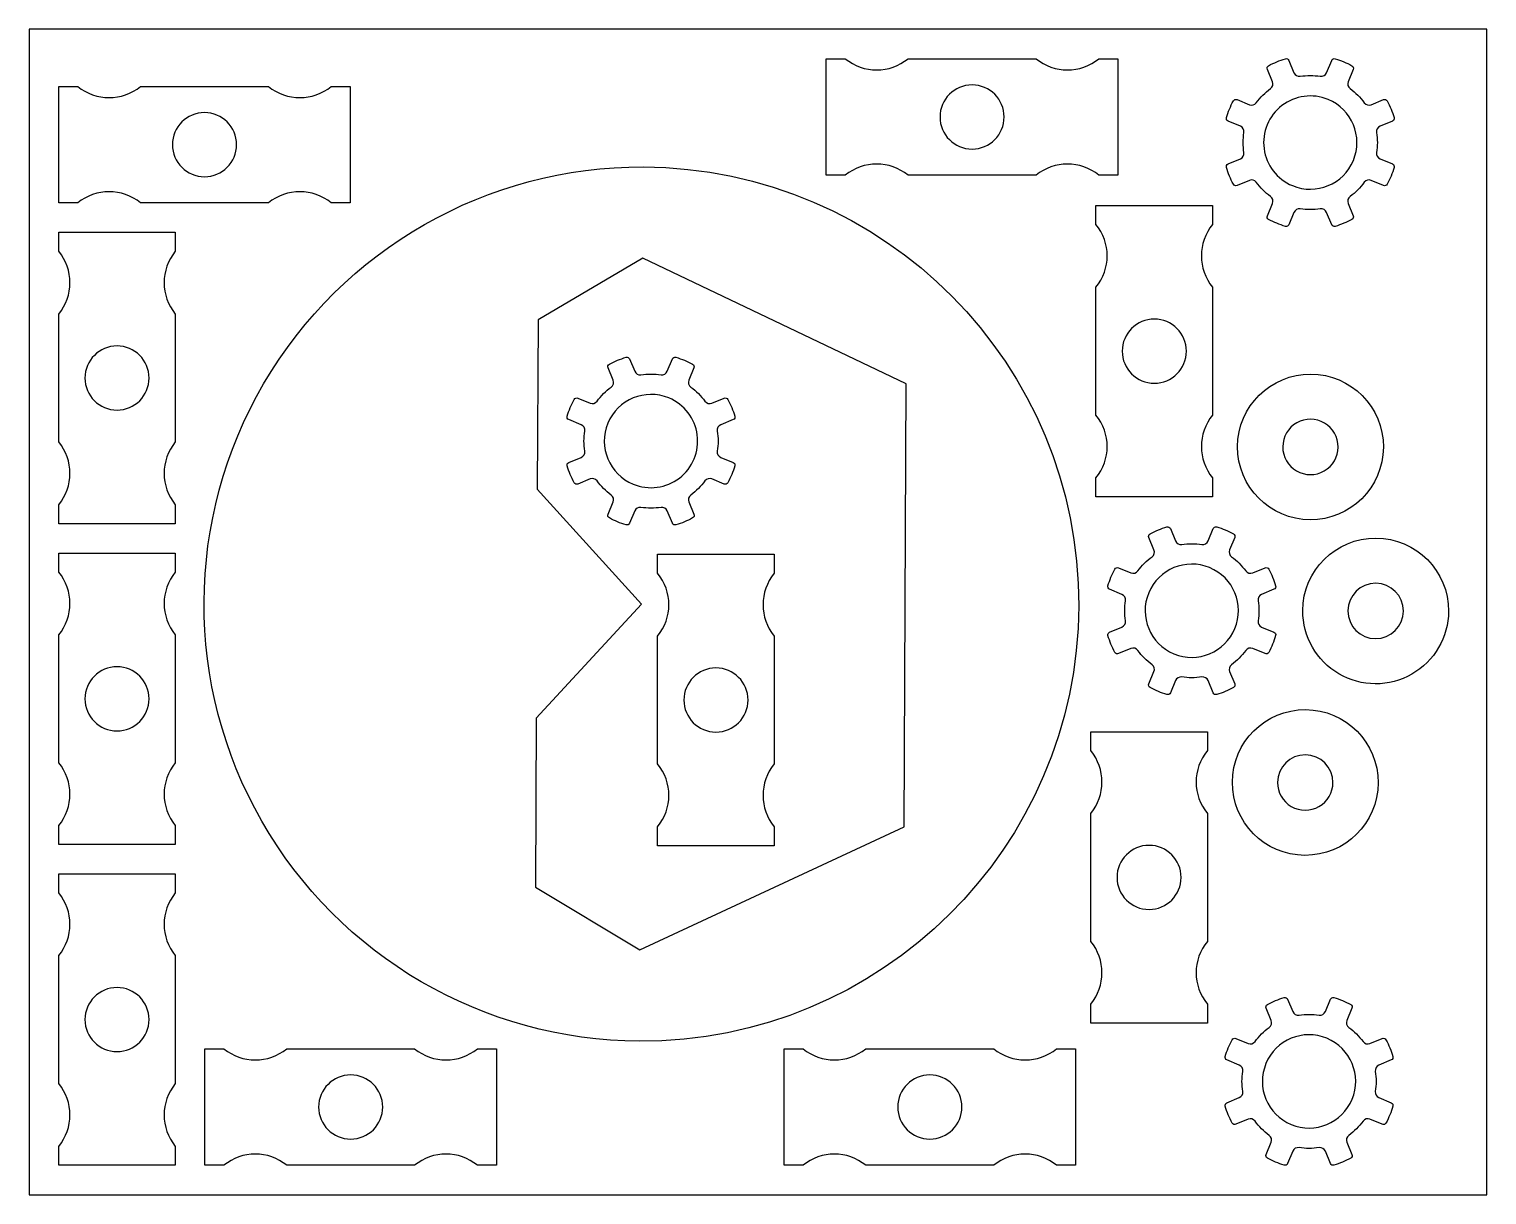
# Model space of a CAD drawing. Header units: metres. Extents: x 0 to 500, y 0 to 400.
import ezdxf

# ---------------------------------------------------------------- set-up
doc = ezdxf.new("R2010")
doc.units = ezdxf.units.M

msp = doc.modelspace()

# ---------------------------------------------------------------- linework, layer by layer
for points in [[(0, 0), (500, 0), (500, 400), (0, 400)], [(300.85, 278.32), (210.52, 321.37), (174.54, 300.2), (174.29, 242.2), (210, 202.71), (173.94, 163.54), (173.69, 105.54), (209.48, 84.06), (300.19, 126.32)]]:
    msp.add_lwpolyline(points, close=True)
for points in [[(373.43, 349.86), (366.92, 349.86, 0.357439), (345.36, 349.86), (301.49, 349.86, 0.357439), (279.94, 349.86), (273.43, 349.86), (273.43, 389.86), (279.94, 389.86, 0.357439), (301.49, 389.86), (345.36, 389.86, 0.357439), (366.92, 389.86), (373.43, 389.86)], [(416.7, 357.64, -0.075308), (416.7, 364.53, 0.344881), (415.49, 366.67), (411.26, 368.43, -0.384176), (410.68, 369.63, -0.051863), (413.06, 375.37, -0.384176), (414.32, 375.82), (418.55, 374.07, 0.344881), (420.92, 374.73, -0.075308), (425.8, 379.6, 0.344881), (426.46, 381.97), (424.71, 386.2, -0.384176), (425.15, 387.46, -0.051863), (430.89, 389.84, -0.384176), (432.1, 389.26), (433.85, 385.04, 0.344881), (436, 383.82, -0.075309), (442.88, 383.82, 0.344881), (445.03, 385.04), (446.78, 389.26, -0.384176), (447.99, 389.84, -0.051863), (453.73, 387.46, -0.384176), (454.17, 386.2), (452.42, 381.97, 0.344881), (453.08, 379.6, -0.075309), (457.96, 374.73, 0.344881), (460.33, 374.07), (464.56, 375.82, -0.384176), (465.82, 375.37, -0.051863), (468.19, 369.63, -0.384176), (467.62, 368.43), (463.39, 366.67, 0.344881), (462.18, 364.53, -0.075309), (462.18, 357.64, 0.344881), (463.39, 355.49), (467.62, 353.74, -0.384176), (468.19, 352.53, -0.051863), (465.82, 346.8, -0.384176), (464.56, 346.35), (460.33, 348.1, 0.344881), (457.96, 347.44, -0.075309), (453.08, 342.57, 0.344881), (452.42, 340.19), (454.17, 335.96, -0.384176), (453.73, 334.7, -0.051863), (447.99, 332.33, -0.384176), (446.78, 332.9), (445.03, 337.13, 0.344881), (442.88, 338.34, -0.075309), (436, 338.34, 0.344881), (433.85, 337.13), (432.1, 332.9, -0.384176), (430.89, 332.33, -0.051863), (425.15, 334.7, -0.384176), (424.71, 335.96), (426.46, 340.19, 0.344881), (425.8, 342.57, -0.075309), (420.92, 347.44, 0.344881), (418.55, 348.1), (414.32, 346.35, -0.384176), (413.06, 346.8, -0.051863), (410.68, 352.53, -0.384176), (411.26, 353.74), (415.49, 355.49, 0.344881)], [(110.14, 340.36), (103.63, 340.36, 0.357439), (82.08, 340.36), (38.21, 340.36, 0.357439), (16.65, 340.36), (10.14, 340.36), (10.14, 380.36), (16.65, 380.36, 0.357439), (38.21, 380.36), (82.08, 380.36, 0.357439), (103.63, 380.36), (110.14, 380.36)], [(334.43, 369.86, 1), (312.43, 369.86, 1)], [(445.56, 375.86, 1), (433.32, 346.3, 1)], [(71.14, 360.36, 1), (49.14, 360.36, 1)], [(210.65, 352.71, -1), (209.35, 52.72, -1)], [(365.93, 239.5), (365.93, 246.01, 0.357439), (365.93, 267.56), (365.93, 311.44, 0.357439), (365.93, 332.99), (365.93, 339.5), (405.93, 339.5), (405.93, 332.99, 0.357439), (405.93, 311.44), (405.93, 267.56, 0.357439), (405.93, 246.01), (405.93, 239.5)], [(10.14, 230.29), (10.14, 236.8, 0.357439), (10.14, 258.35), (10.14, 302.22, 0.357439), (10.14, 323.77), (10.14, 330.29), (50.14, 330.29), (50.14, 323.77, 0.357439), (50.14, 302.22), (50.14, 258.35, 0.357439), (50.14, 236.8), (50.14, 230.29)], [(385.93, 278.5, 1), (385.93, 300.5, 1)], [(30.14, 269.29, 1), (30.14, 291.29, 1)], [(190.56, 255.21, -0.075308), (190.56, 262.1, 0.344881), (189.34, 264.25), (185.12, 266, -0.384176), (184.54, 267.21, -0.051863), (186.92, 272.94, -0.384176), (188.18, 273.39), (192.41, 271.64, 0.344881), (194.78, 272.3, -0.075308), (199.65, 277.17, 0.344881), (200.31, 279.55), (198.56, 283.77, -0.384176), (199.01, 285.03, -0.051863), (204.75, 287.41, -0.384176), (205.95, 286.83), (207.7, 282.61, 0.344881), (209.85, 281.39, -0.075309), (216.74, 281.39, 0.344881), (218.89, 282.61), (220.64, 286.83, -0.384176), (221.85, 287.41, -0.051863), (227.58, 285.03, -0.384176), (228.03, 283.77), (226.28, 279.55, 0.344881), (226.94, 277.17, -0.075309), (231.81, 272.3, 0.344881), (234.19, 271.64), (238.41, 273.39, -0.384176), (239.68, 272.94, -0.051863), (242.05, 267.21, -0.384176), (241.48, 266), (237.25, 264.25, 0.344881), (236.04, 262.1, -0.075309), (236.04, 255.21, 0.344881), (237.25, 253.06), (241.48, 251.31, -0.384176), (242.05, 250.1, -0.051863), (239.68, 244.37, -0.384176), (238.41, 243.92), (234.19, 245.67, 0.344881), (231.81, 245.01, -0.075309), (226.94, 240.14, 0.344881), (226.28, 237.76), (228.03, 233.54, -0.384176), (227.58, 232.27, -0.051863), (221.85, 229.9, -0.384176), (220.64, 230.47), (218.89, 234.7, 0.344881), (216.74, 235.91, -0.075309), (209.85, 235.91, 0.344881), (207.7, 234.7), (205.95, 230.47, -0.384176), (204.75, 229.9, -0.051863), (199.01, 232.27, -0.384176), (198.56, 233.54), (200.31, 237.76, 0.344881), (199.65, 240.14, -0.075309), (194.78, 245.01, 0.344881), (192.41, 245.67), (188.18, 243.92, -0.384176), (186.92, 244.37, -0.051863), (184.54, 250.1, -0.384176), (185.12, 251.31), (189.34, 253.06, 0.344881)], [(464.5, 256.53, -1), (414.5, 256.75, -1)], [(219.42, 273.44, 1), (207.17, 243.87, 1)], [(449, 256.6, 1), (430, 256.68, 1)], [(376.06, 197, -0.075308), (376.06, 203.88, 0.344881), (374.84, 206.03), (370.62, 207.78, -0.384176), (370.04, 208.99, -0.051863), (372.42, 214.73, -0.384176), (373.68, 215.17), (377.91, 213.42, 0.344881), (380.28, 214.08, -0.075308), (385.15, 218.96, 0.344881), (385.81, 221.33), (384.06, 225.56, -0.384176), (384.51, 226.82, -0.051863), (390.25, 229.19, -0.384176), (391.45, 228.62), (393.2, 224.39, 0.344881), (395.35, 223.18, -0.075309), (402.24, 223.18, 0.344881), (404.39, 224.39), (406.14, 228.62, -0.384176), (407.35, 229.19, -0.051863), (413.08, 226.82, -0.384176), (413.53, 225.56), (411.78, 221.33, 0.344881), (412.44, 218.96, -0.075309), (417.31, 214.08, 0.344881), (419.69, 213.42), (423.91, 215.17, -0.384176), (425.18, 214.73, -0.051863), (427.55, 208.99, -0.384176), (426.98, 207.78), (422.75, 206.03, 0.344881), (421.54, 203.88, -0.075309), (421.54, 197, 0.344881), (422.75, 194.85), (426.98, 193.1, -0.384176), (427.55, 191.89, -0.051863), (425.18, 186.15, -0.384176), (423.91, 185.71), (419.69, 187.46, 0.344881), (417.31, 186.8, -0.075309), (412.44, 181.92, 0.344881), (411.78, 179.55), (413.53, 175.32, -0.384176), (413.08, 174.06, -0.051863), (407.35, 171.68, -0.384176), (406.14, 172.26), (404.39, 176.49, 0.344881), (402.24, 177.7, -0.075309), (395.35, 177.7, 0.344881), (393.2, 176.49), (391.45, 172.26, -0.384176), (390.25, 171.68, -0.051863), (384.51, 174.06, -0.384176), (384.06, 175.32), (385.81, 179.55, 0.344881), (385.15, 181.92, -0.075309), (380.28, 186.8, 0.344881), (377.91, 187.46), (373.68, 185.71, -0.384176), (372.42, 186.15, -0.051863), (370.04, 191.89, -0.384176), (370.62, 193.1), (374.84, 194.85, 0.344881)], [(486.86, 200.25, -1), (436.86, 200.47, -1)], [(10.14, 120.21), (10.14, 126.73, 0.357439), (10.14, 148.28), (10.14, 192.15, 0.357439), (10.14, 213.7), (10.14, 220.21), (50.14, 220.21), (50.14, 213.7, 0.357439), (50.14, 192.15), (50.14, 148.28, 0.357439), (50.14, 126.73), (50.14, 120.21)], [(215.57, 119.79), (215.57, 126.3, 0.357439), (215.57, 147.85), (215.57, 191.72, 0.357439), (215.57, 213.27), (215.57, 219.79), (255.57, 219.79), (255.57, 213.27, 0.357439), (255.57, 191.72), (255.57, 147.85, 0.357439), (255.57, 126.3), (255.57, 119.79)], [(404.92, 215.22, 1), (392.67, 185.66, 1)], [(471.36, 200.32, 1), (452.36, 200.4, 1)], [(30.14, 159.21, 1), (30.14, 181.21, 1)], [(235.57, 158.79, 1), (235.57, 180.79, 1)], [(462.71, 141.39, -1), (412.71, 141.61, -1)], [(364.14, 58.93), (364.14, 65.44, 0.357439), (364.14, 86.99), (364.14, 130.86, 0.357439), (364.14, 152.42), (364.14, 158.93), (404.14, 158.93), (404.14, 152.42, 0.357439), (404.14, 130.86), (404.14, 86.99, 0.357439), (404.14, 65.44), (404.14, 58.93)], [(447.21, 141.46, 1), (428.21, 141.54, 1)], [(384.14, 97.93, 1), (384.14, 119.93, 1)], [(10.14, 10.14), (10.14, 16.65, 0.357439), (10.14, 38.21), (10.14, 82.08, 0.357439), (10.14, 103.63), (10.14, 110.14), (50.14, 110.14), (50.14, 103.63, 0.357439), (50.14, 82.08), (50.14, 38.21, 0.357439), (50.14, 16.65), (50.14, 10.14)], [(30.14, 49.14, 1), (30.14, 71.14, 1)], [(416.27, 35.5, -0.075308), (416.27, 42.38, 0.344881), (415.06, 44.53), (410.83, 46.28, -0.384176), (410.26, 47.49, -0.051863), (412.63, 53.23, -0.384176), (413.89, 53.67), (418.12, 51.92, 0.344881), (420.5, 52.58, -0.075308), (425.37, 57.46, 0.344881), (426.03, 59.83), (424.28, 64.06, -0.384176), (424.72, 65.32, -0.051863), (430.46, 67.69, -0.384176), (431.67, 67.12), (433.42, 62.89, 0.344881), (435.57, 61.68, -0.075309), (442.46, 61.68, 0.344881), (444.6, 62.89), (446.35, 67.12, -0.384176), (447.56, 67.69, -0.051863), (453.3, 65.32, -0.384176), (453.74, 64.06), (451.99, 59.83, 0.344881), (452.66, 57.46, -0.075309), (457.53, 52.58, 0.344881), (459.9, 51.92), (464.13, 53.67, -0.384176), (465.39, 53.23, -0.051863), (467.77, 47.49, -0.384176), (467.19, 46.28), (462.96, 44.53, 0.344881), (461.75, 42.38, -0.075309), (461.75, 35.5, 0.344881), (462.96, 33.35), (467.19, 31.6, -0.384176), (467.77, 30.39, -0.051863), (465.39, 24.65, -0.384176), (464.13, 24.21), (459.9, 25.96, 0.344881), (457.53, 25.3, -0.075309), (452.66, 20.42, 0.344881), (451.99, 18.05), (453.74, 13.82, -0.384176), (453.3, 12.56, -0.051863), (447.56, 10.18, -0.384176), (446.35, 10.76), (444.6, 14.99, 0.344881), (442.46, 16.2, -0.075309), (435.57, 16.2, 0.344881), (433.42, 14.99), (431.67, 10.76, -0.384176), (430.46, 10.18, -0.051863), (424.72, 12.56, -0.384176), (424.28, 13.82), (426.03, 18.05, 0.344881), (425.37, 20.42, -0.075309), (420.5, 25.3, 0.344881), (418.12, 25.96), (413.89, 24.21, -0.384176), (412.63, 24.65, -0.051863), (410.26, 30.39, -0.384176), (410.83, 31.6), (415.06, 33.35, 0.344881)], [(160.29, 10.14), (153.77, 10.14, 0.357439), (132.22, 10.14), (88.35, 10.14, 0.357439), (66.8, 10.14), (60.29, 10.14), (60.29, 50.14), (66.8, 50.14, 0.357439), (88.35, 50.14), (132.22, 50.14, 0.357439), (153.77, 50.14), (160.29, 50.14)], [(358.93, 10.14), (352.42, 10.14, 0.357439), (330.86, 10.14), (286.99, 10.14, 0.357439), (265.44, 10.14), (258.93, 10.14), (258.93, 50.14), (265.44, 50.14, 0.357439), (286.99, 50.14), (330.86, 50.14, 0.357439), (352.42, 50.14), (358.93, 50.14)], [(445.13, 53.72, 1), (432.89, 24.16, 1)], [(121.29, 30.14, 1), (99.29, 30.14, 1)], [(319.93, 30.14, 1), (297.93, 30.14, 1)]]:
    msp.add_lwpolyline(points, format="xyb", close=True)

doc.saveas('drawing.dxf')
